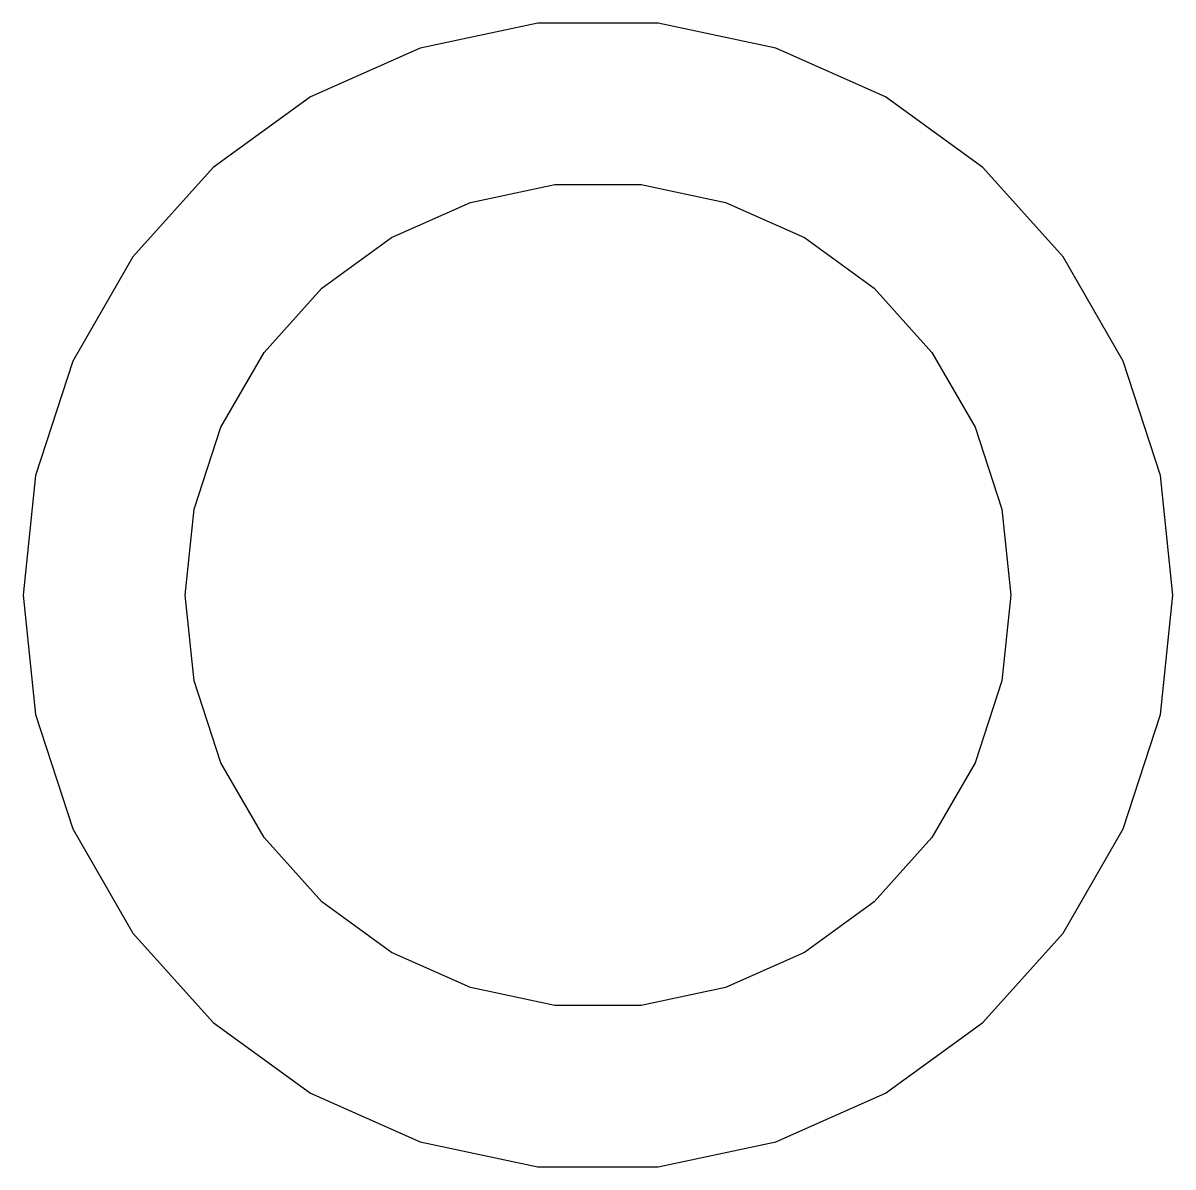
# Model space of a CAD drawing. Header units: metres. Extents: x -4.08 to 4.08, y -4.05 to 4.05.
import ezdxf

# ---------------------------------------------------------------- set-up
doc = ezdxf.new("R2010")
doc.units = ezdxf.units.M

msp = doc.modelspace()

# ---------------------------------------------------------------- linework, layer by layer
for p, q in [((-0.425953, 4.05268), (-1.25924, 3.87556)), ((0.425953, 4.05268), (-0.425953, 4.05268)), ((1.25924, 3.87556), (0.425953, 4.05268)), ((-1.25924, 3.87556), (-2.0375, 3.52905)), ((2.0375, 3.52905), (1.25924, 3.87556)), ((-2.0375, 3.52905), (-2.72671, 3.02831)), ((2.72671, 3.02831), (2.0375, 3.52905)), ((-2.72671, 3.02831), (-3.29674, 2.39522)), ((3.29674, 2.39522), (2.72671, 3.02831)), ((-0.903874, 2.78184), (-0.305745, 2.90898)), ((-0.305745, 2.90898), (0.305745, 2.90898)), ((0.305745, 2.90898), (0.903874, 2.78184)), ((-1.4625, 2.53312), (-0.903874, 2.78184)), ((0.903874, 2.78184), (1.4625, 2.53312)), ((-1.95721, 2.1737), (-1.4625, 2.53312)), ((1.4625, 2.53312), (1.95721, 2.1737)), ((-3.29674, 2.39522), (-3.7227, 1.65745)), ((3.7227, 1.65745), (3.29674, 2.39522)), ((-2.36637, 1.71927), (-1.95721, 2.1737)), ((1.95721, 2.1737), (2.36637, 1.71927)), ((-2.67212, 1.1897), (-2.36637, 1.71927)), ((2.36637, 1.71927), (2.67212, 1.1897)), ((-3.7227, 1.65745), (-3.98595, 0.847239)), ((3.98595, 0.847239), (3.7227, 1.65745)), ((-2.86108, 0.608141), (-2.67212, 1.1897)), ((2.67212, 1.1897), (2.86108, 0.608141)), ((-3.98595, 0.847239), (-4.075, 0)), ((4.075, 0), (3.98595, 0.847239)), ((-2.925, 0), (-2.86108, 0.608141)), ((2.86108, 0.608141), (2.925, 0)), ((-4.075, 0), (-3.98595, -0.847239)), ((-2.86108, -0.608141), (-2.925, 0)), ((2.925, 0), (2.86108, -0.608141)), ((3.98595, -0.847239), (4.075, 0)), ((-2.67212, -1.1897), (-2.86108, -0.608141)), ((2.86108, -0.608141), (2.67212, -1.1897)), ((-3.98595, -0.847239), (-3.7227, -1.65745)), ((3.7227, -1.65745), (3.98595, -0.847239)), ((-2.36637, -1.71927), (-2.67212, -1.1897)), ((2.67212, -1.1897), (2.36637, -1.71927)), ((-3.7227, -1.65745), (-3.29674, -2.39522)), ((3.29674, -2.39522), (3.7227, -1.65745)), ((-1.95721, -2.1737), (-2.36637, -1.71927)), ((2.36637, -1.71927), (1.95721, -2.1737)), ((-1.4625, -2.53312), (-1.95721, -2.1737)), ((1.95721, -2.1737), (1.4625, -2.53312)), ((-3.29674, -2.39522), (-2.72671, -3.02831)), ((2.72671, -3.02831), (3.29674, -2.39522)), ((-0.903874, -2.78184), (-1.4625, -2.53312)), ((1.4625, -2.53312), (0.903874, -2.78184)), ((-0.305745, -2.90898), (-0.903874, -2.78184)), ((0.903874, -2.78184), (0.305745, -2.90898)), ((0.305745, -2.90898), (-0.305745, -2.90898)), ((-2.72671, -3.02831), (-2.0375, -3.52905)), ((2.0375, -3.52905), (2.72671, -3.02831)), ((-2.0375, -3.52905), (-1.25924, -3.87556)), ((1.25924, -3.87556), (2.0375, -3.52905)), ((-1.25924, -3.87556), (-0.425953, -4.05268)), ((0.425953, -4.05268), (1.25924, -3.87556)), ((-0.425953, -4.05268), (0.425953, -4.05268))]:
    msp.add_line(p, q)

doc.saveas('drawing.dxf')
